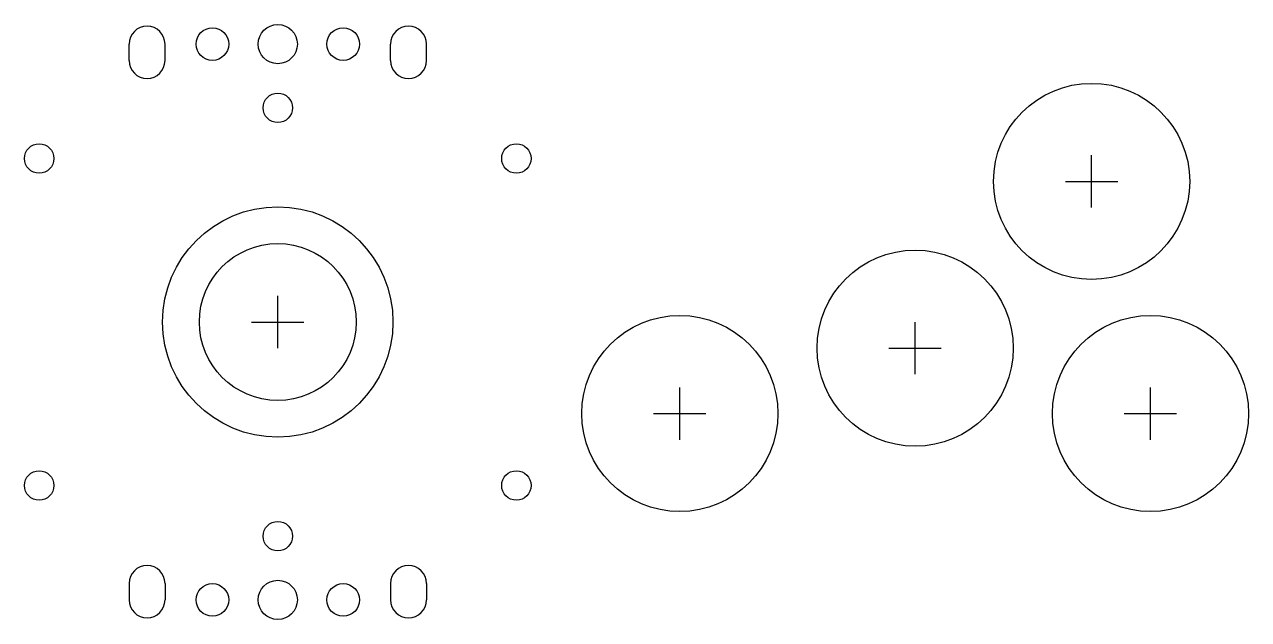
# Model space of a CAD drawing. Header units: millimetres. Extents: x -39 to 148, y -46 to 46.
import ezdxf

# ---------------------------------------------------------------- set-up
doc = ezdxf.new("R2010")
doc.units = ezdxf.units.MM
for name, color, linetype in [('BUTTONS', 1, 'Continuous'), ('GL_PLATE_HOLES', 2, 'Continuous'), ('JOYSTICK_BORE_24', 5, 'Continuous'), ('JOYSTICK_BORE_35.25', 3, 'Continuous'), ('REFERENCE', 8, 'Continuous')]:
    doc.layers.add(name, color=color, linetype=linetype)

msp = doc.modelspace()

# ---------------------------------------------------------------- linework, layer by layer
at = {"layer": 'BUTTONS'}
for centre in [(124.5, 21.5), (97.5, -4), (61.5, -14), (133.5, -14)]:
    msp.add_circle(centre, 15, dxfattribs=at)
at = {"layer": 'GL_PLATE_HOLES'}
for p, q in [((-22.75, 40), (-22.75, 42.5)), ((-17.25, 40), (-17.25, 42.5)), ((17.25, 40), (17.25, 42.5)), ((22.75, 40), (22.75, 42.5)), ((-22.75, -40), (-22.75, -42.5)), ((-17.25, -40), (-17.25, -42.5)), ((17.25, -40), (17.25, -42.5)), ((22.75, -40), (22.75, -42.5))]:
    msp.add_line(p, q, dxfattribs=at)
for centre, radius in [((-10, 42.5), 2.5), ((0, 42.5), 3), ((10, 42.5), 2.5), ((0, 32.75), 2.25), ((-36.5, 25), 2.25), ((36.5, 25), 2.25), ((-36.5, -25), 2.25), ((36.5, -25), 2.25), ((0, -32.75), 2.25), ((-10, -42.5), 2.5), ((0, -42.5), 3), ((10, -42.5), 2.5)]:
    msp.add_circle(centre, radius, dxfattribs=at)
for centre, start, end in [((-20, 42.5), 0, 180), ((20, 42.5), 0, 180), ((-20, 40), 180, 360), ((20, 40), 180, 360), ((-20, -40), 0, 180), ((20, -40), 0, 180), ((-20, -42.5), -180, 0), ((20, -42.5), -180, 0)]:
    msp.add_arc(centre, 2.75, start, end, dxfattribs=at)
at = {"layer": 'JOYSTICK_BORE_24'}
msp.add_circle((0, 0), 12, dxfattribs=at)
at = {"layer": 'JOYSTICK_BORE_35.25'}
msp.add_circle((0, 0), 17.62, dxfattribs=at)
at = {"layer": 'REFERENCE'}
for p, q in [((124.5, 17.5), (124.5, 25.5)), ((120.5, 21.5), (128.5, 21.5)), ((0, -4), (0, 4)), ((-4, 0), (4, 0)), ((97.5, -8), (97.5, 0)), ((93.5, -4), (101.5, -4)), ((61.5, -18), (61.5, -10)), ((133.5, -18), (133.5, -10)), ((57.5, -14), (65.5, -14)), ((129.5, -14), (137.5, -14))]:
    msp.add_line(p, q, dxfattribs=at)

doc.saveas('drawing.dxf')
